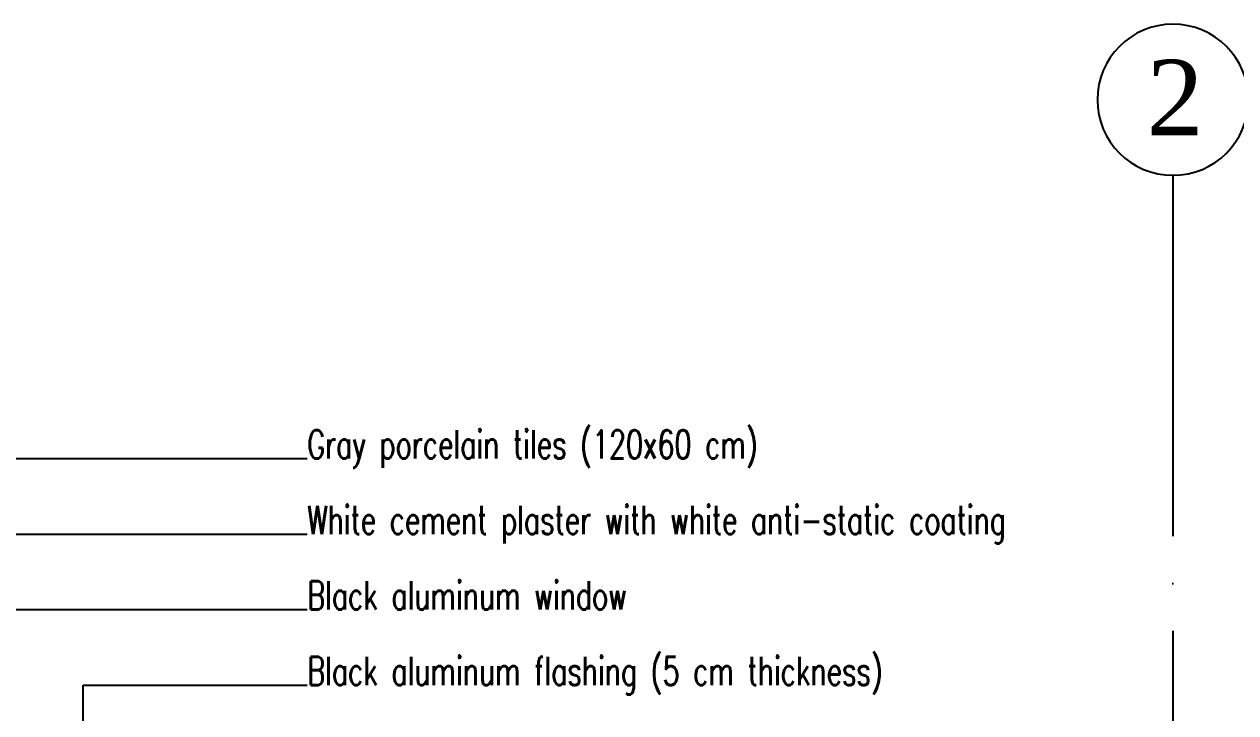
# Model space of a CAD drawing. Header units: millimetres. Extents: x 118878 to 201916, y 10986 to 20993.
# Drawn here: x 188568 to 189209, y 13989 to 14354 of the extents above; entities that cross this region are included whole.
import ezdxf
from ezdxf.enums import TextEntityAlignment as Align

# ---------------------------------------------------------------- set-up
doc = ezdxf.new("R2010")
doc.units = ezdxf.units.MM
doc.header["$LTSCALE"] = 100
doc.linetypes.add('DASHDOT', pattern=[1, 0.5, -0.25, 0, -0.25])
for name, color, linetype in [('3', 3, 'Continuous'), ('AX', 1, 'Continuous'), ('text', 201, 'Continuous')]:
    doc.layers.add(name, color=color, linetype=linetype)
doc.styles.add('QCADDimTextStyle', font='txt')
doc.styles.add('textstyle15', font='romans', dxfattribs={"width": 0.7})
doc.styles.add('textstyle4', font='')
doc.styles.get('textstyle4').set_extended_font_data('Romantic')
doc.dimstyles.new('QCADDimStyle', dxfattribs={"dimtxt": 20, "dimasz": 10, "dimexe": 0, "dimexo": 0, "dimgap": 5, "dimtad": 0, "dimtoh": 1, "dimdec": 0, "dimzin": 0, "dimdsep": 46, "dimtxsty": 'QCADDimTextStyle', "dimcen": 0.09, "dimclrt": 2, "dimadec": 0, "dimazin": 0, "dimtfac": 1, "dimtdec": 4, "dimtofl": 0, "dimtmove": 2, "dimatfit": 3, "dimfxl": 1, "dimtolj": 1, "dimtzin": 0, "dimarcsym": 0})

# ---------------------------------------------------------------- blocks, each defined once
blk = doc.blocks.new('C1')
at = {"layer": 'AX'}
blk.add_line((0, 100), (0, 0), dxfattribs=at)
blk.add_circle((0, 128.35), 28.35, dxfattribs=at)
blk = doc.blocks.new('ax-elev-03')
at = {"layer": 'AX', "color": 8, "linetype": 'DASHDOT'}
blk.add_line((-370, 0), (-370, -1250), dxfattribs=at)
at = {"layer": 'AX', "xscale": 1.41093474426815, "yscale": -1.41093474426815, "zscale": -1.41093474426815, "rotation": 180}
blk.add_blockref('C1', (-370, 0), dxfattribs=at)
at = {"layer": 'AX', "color": 3, "style": 'textstyle4'}
blk.add_text('2', height=40, dxfattribs=at).set_placement((-368.86, 182.51), align=Align.MIDDLE)

msp = doc.modelspace()

# ---------------------------------------------------------------- block references
at = {"layer": '3'}
msp.add_blockref('ax-elev-03', (189545.98, 14132.97), dxfattribs=at)

# ---------------------------------------------------------------- texts
at = {"layer": 'text', "style": 'textstyle15', "width": 0.7}
for s, p in [('Gray porcelain tiles (120x60 cm)', (188717.72, 14124.08)), ('White cement plaster with white anti-static coating', (188717.72, 14084.08)), ('Black aluminum window', (188717.72, 14044.08)), ('Black aluminum flashing (5 cm thickness)', (188717.72, 14004.08))]:
    msp.add_text(s, height=15, dxfattribs=at).set_placement(p)

# ---------------------------------------------------------------- leaders
at = {"layer": '3'}
for points in [[(188479.07, 13769.3), (188479.07, 14124.08), (188717.72, 14124.08)], [(188519.07, 13674.21), (188519.07, 14084.08), (188717.72, 14084.08)], [(188559.07, 13550.66), (188559.07, 14044.08), (188717.72, 14044.08)], [(188599.07, 13718.11), (188599.07, 14004.08), (188717.72, 14004.08)]]:
    msp.add_leader(points, dimstyle='QCADDimStyle', override={"dimtxt": 0.18, "dimasz": 20, "dimexe": 0.18, "dimexo": 0.0625, "dimgap": 0.09, "dimtih": 1, "dimdec": 4, "dimclrt": 0, "dimtmove": 0}, dxfattribs=at)

doc.saveas('drawing.dxf')
